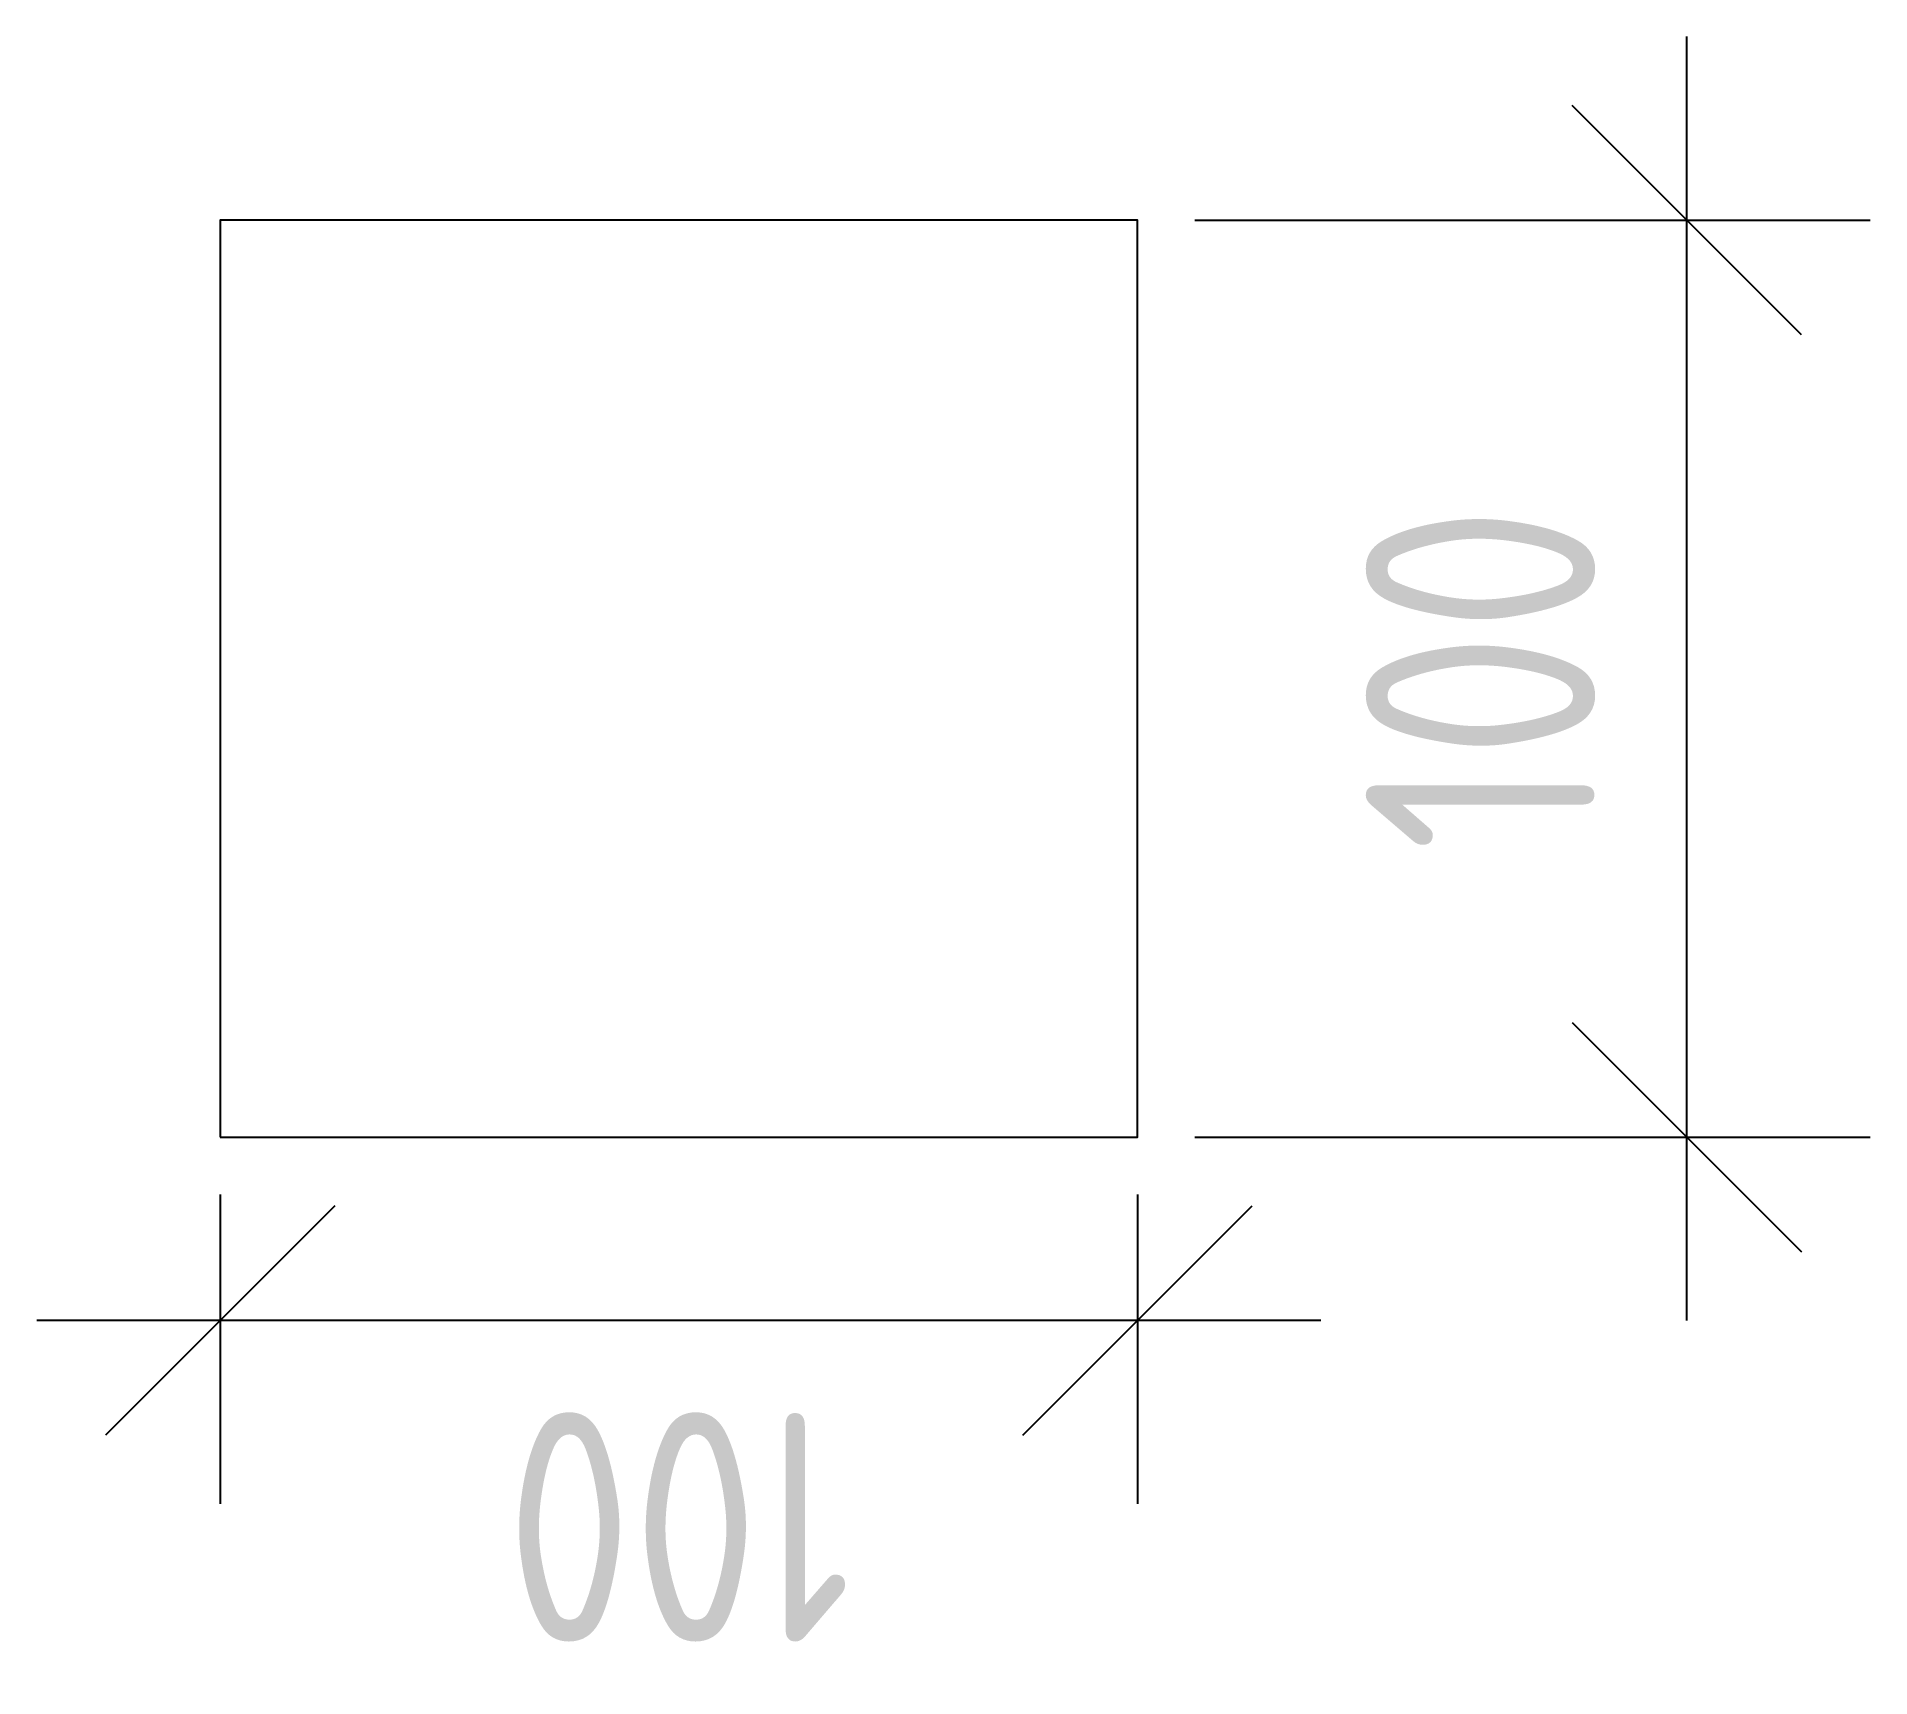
# Model space of a CAD drawing. Header units: millimetres. Extents: x -20 to 180, y -59 to 120.
import ezdxf

# ---------------------------------------------------------------- set-up
doc = ezdxf.new("R2010")
doc.units = ezdxf.units.MM
doc.layers.add('ЭСКИЗЫ', color=1, linetype='Continuous')
doc.styles.add('ГОСТ 2.304', font='CS_Gost2304.shx')
doc.dimstyles.new('СПДС 1 К 10', dxfattribs={"dimscale": 10, "dimtxt": 2.5, "dimasz": 2.5, "dimexe": 2, "dimexo": 0.625, "dimgap": 1, "dimtad": 1, "dimdec": 0, "dimtxsty": 'ГОСТ 2.304', "dimblk": 'OBLIQUE', "dimblk1": 'OBLIQUE', "dimblk2": 'OBLIQUE', "dimcen": 2.5, "dimdle": 2, "dimadec": 0, "dimazin": 2, "dimtfac": 0.75, "dimtdec": 4, "dimtmove": 1, "dimatfit": 3, "dimfxl": 1, "dimtfill": 1, "dimtolj": 1, "dimarcsym": 1})

# ---------------------------------------------------------------- blocks, each defined once
blk = doc.blocks.new('блок1')
at = {"ltscale": 100}
blk.add_lwpolyline([(0, 0), (100, 0), (100, 100), (0, 100)], close=True, dxfattribs=at)
blk = doc.blocks.new('_Oblique')
at = {"color": 0, "linetype": 'ByBlock', "lineweight": -2}
blk.add_line((-0.5, -0.5), (0.5, 0.5), dxfattribs=at)
blk = doc.blocks.new('*D28')
at = {"layer": 'Defpoints', "color": 0, "ltscale": 100}
for p in [(100, 100), (159.89, 100), (100, 0)]:
    blk.add_point(p, dxfattribs=at)
at = {"layer": 'ЭСКИЗЫ', "color": 0, "lineweight": -2, "ltscale": 100}
for p, q in [((159.89, -20), (159.89, 120)), ((106.25, 100), (179.89, 100)), ((106.25, 0), (179.89, 0))]:
    blk.add_line(p, q, dxfattribs=at)
at = {"layer": 'ЭСКИЗЫ', "color": 0, "lineweight": -2, "ltscale": 100, "xscale": 25, "yscale": 25, "zscale": 25}
for p, rotation in [((159.89, 100), 90), ((159.89, 0), 270)]:
    blk.add_blockref('_Oblique', p, dxfattribs=dict(at, rotation=rotation))
at = {"layer": 'ЭСКИЗЫ', "color": 0, "ltscale": 100, "insert": (137.39, 50), "char_height": 25, "attachment_point": 5, "rotation": 90, "style": 'ГОСТ 2.304', "bg_fill": 3, "box_fill_scale": 1.1, "bg_fill_color": 256, "bg_fill_true_color": 13158600, "bg_fill_transparency": 0}
blk.add_mtext('\\A1;100', dxfattribs=at)
blk = doc.blocks.new('*D29')
at = {"layer": 'Defpoints', "color": 0, "ltscale": 100}
for p in [(0, 0), (100, 0), (0, -20)]:
    blk.add_point(p, dxfattribs=at)
at = {"layer": 'ЭСКИЗЫ', "color": 0, "lineweight": -2, "ltscale": 100}
for p, q in [((0, -6.25), (0, -40)), ((100, -6.25), (100, -40)), ((120, -20), (-20, -20))]:
    blk.add_line(p, q, dxfattribs=at)
at = {"layer": 'ЭСКИЗЫ', "color": 0, "lineweight": -2, "ltscale": 100, "xscale": 25, "yscale": 25, "zscale": 25, "rotation": 180}
blk.add_blockref('_Oblique', (0, -20), dxfattribs=at)
at = {"layer": 'ЭСКИЗЫ', "color": 0, "lineweight": -2, "ltscale": 100, "xscale": 25, "yscale": 25, "zscale": 25}
blk.add_blockref('_Oblique', (100, -20), dxfattribs=at)
at = {"layer": 'ЭСКИЗЫ', "color": 0, "ltscale": 100, "insert": (50, -42.5), "char_height": 25, "attachment_point": 5, "rotation": 180, "style": 'ГОСТ 2.304', "bg_fill": 3, "box_fill_scale": 1.1, "bg_fill_color": 256, "bg_fill_true_color": 13158600, "bg_fill_transparency": 0}
blk.add_mtext('\\A1;100', dxfattribs=at)

msp = doc.modelspace()

# ---------------------------------------------------------------- block references
at = {"ltscale": 100}
msp.add_blockref('блок1', (0, 0), dxfattribs=at)

# ---------------------------------------------------------------- next in the draw order: dimensions: what is measured, and where the dimension line sits
at = {"layer": 'ЭСКИЗЫ', "color": 0, "ltscale": 100}
dim = msp.add_linear_dim(base=(159.89, 100), p1=(100, 0), p2=(100, 100), angle=90, dimstyle='СПДС 1 К 10', dxfattribs=at)
dim.commit()
dim.dimension.update_dxf_attribs({"geometry": '*D28', "text_midpoint": (137.39, 50)})

# ---------------------------------------------------------------- next in the draw order: dimensions: what is measured, and where the dimension line sits
dim = msp.add_linear_dim(base=(0, -20), p1=(100, 0), p2=(0, 0), dimstyle='СПДС 1 К 10', dxfattribs=at)
dim.commit()
dim.dimension.update_dxf_attribs({"geometry": '*D29', "text_midpoint": (50, -42.5)})

doc.saveas('drawing.dxf')
